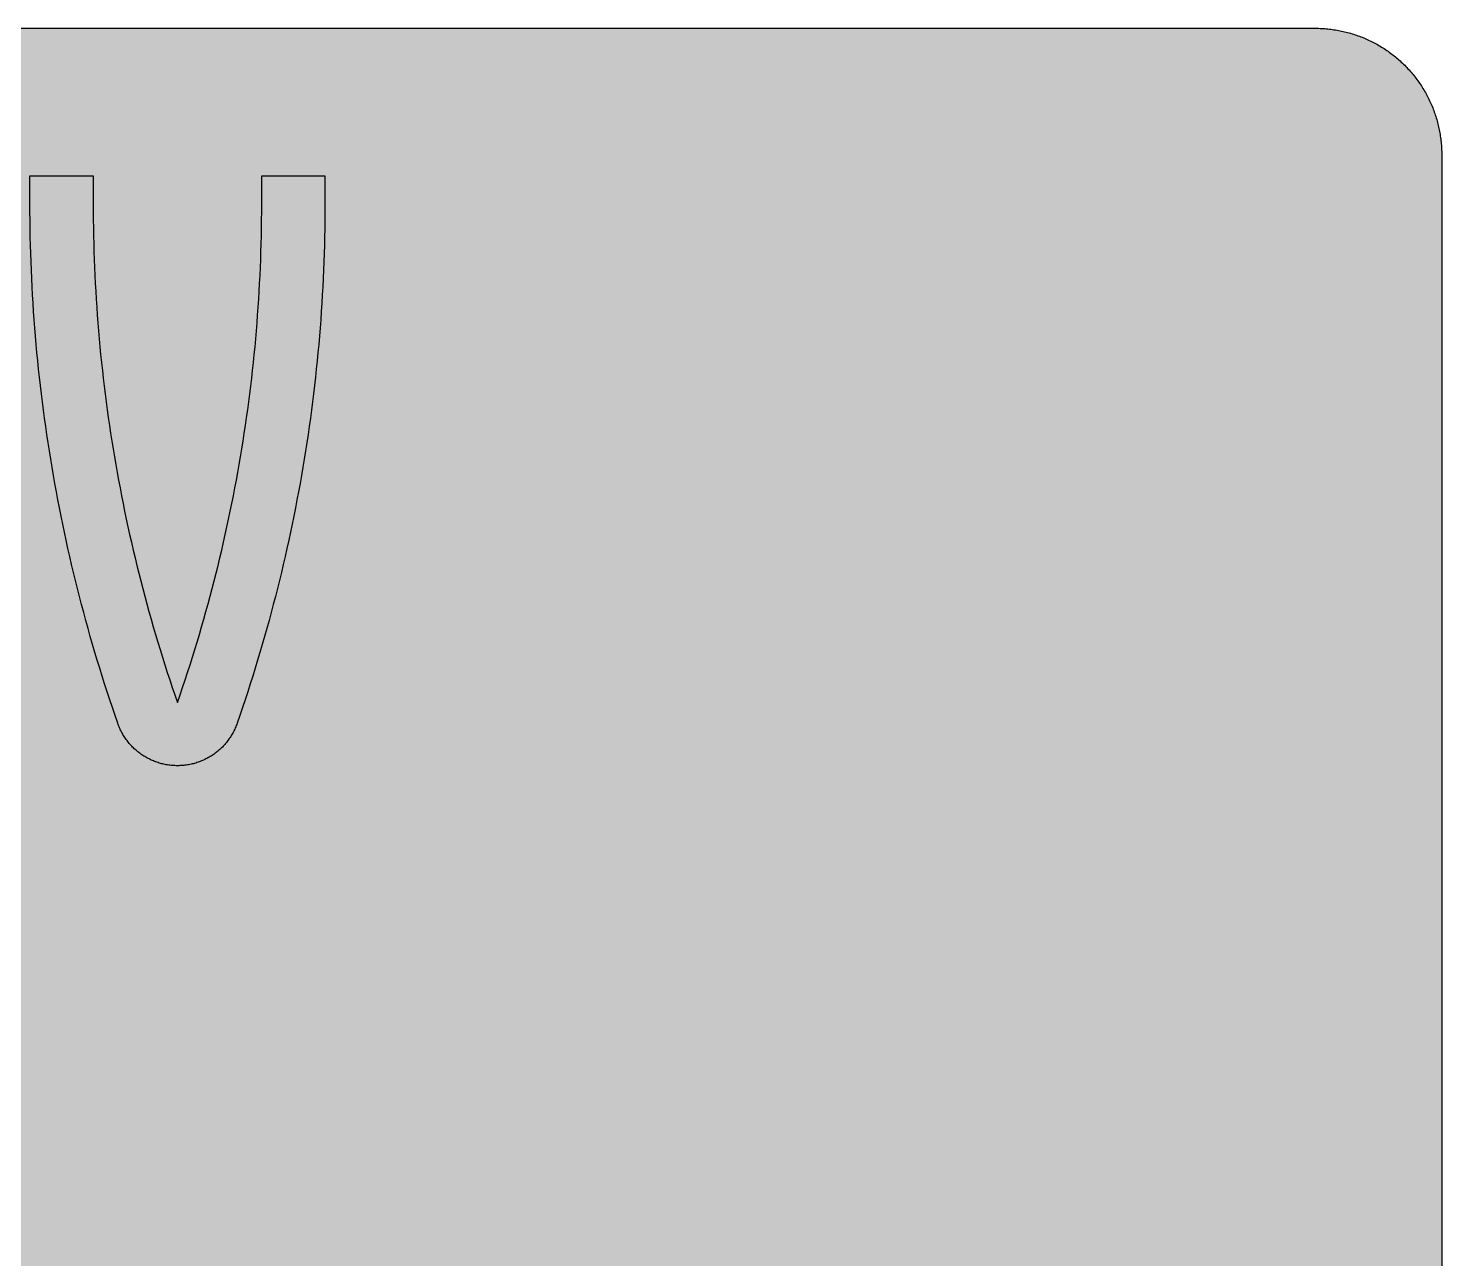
# Model space of a CAD drawing. Header units: millimetres. Extents: x 0 to 423, y 0 to 564.
# Drawn here: x 186.7 to 423.4, y 358.5 to 564.5 of the extents above; entities that cross this region are included whole.
import ezdxf

# ---------------------------------------------------------------- set-up
doc = ezdxf.new("R2010")
doc.units = ezdxf.units.MM

msp = doc.modelspace()

# ---------------------------------------------------------------- hatches: boundary and pattern name
for color, points in [(254, [(21.2189, 0.0537), (20.955, 0.0533), (20.6934, 0.0584), (20.4292, 0.066), (20.1676, 0.0787), (19.906, 0.094), (19.6469, 0.1118), (19.3853, 0.1321), (19.1262, 0.1549), (18.8671, 0.1829), (18.608, 0.2134), (18.349, 0.2464), (18.0924, 0.2845), (17.8359, 0.3251), (17.5793, 0.3683), (17.3253, 0.414), (17.0688, 0.4623), (16.8148, 0.5156), (16.5633, 0.5715), (16.3093, 0.6299), (16.0579, 0.6909), (15.809, 0.7544), (15.56, 0.823), (15.3111, 0.8941), (15.0622, 0.9677), (14.8158, 1.0439), (14.5694, 1.1227), (14.3256, 1.2065), (14.0818, 1.2903), (13.8379, 1.3792), (13.5966, 1.4707), (13.3579, 1.5672), (13.1191, 1.6637), (12.8803, 1.7628), (12.6441, 1.8669), (12.4079, 1.9736), (12.1742, 2.0803), (11.9405, 2.192), (11.7094, 2.3089), (11.4808, 2.4257), (11.2522, 2.5451), (11.0236, 2.6695), (10.7975, 2.794), (10.574, 2.9235), (10.3505, 3.0556), (10.1295, 3.1877), (9.9111, 3.3249), (9.6926, 3.4646), (9.4742, 3.6068), (9.2608, 3.7541), (9.0475, 3.9014), (8.8341, 4.0513), (8.6258, 4.2037), (8.4176, 4.3612), (8.2118, 4.5187), (8.0061, 4.6812), (7.8029, 4.8438), (7.6022, 5.0114), (7.4041, 5.1816), (7.206, 5.3518), (7.0129, 5.527), (6.8174, 5.7048), (6.6269, 5.8826), (6.4389, 6.0655), (6.2509, 6.2509), (6.0655, 6.4389), (5.8852, 6.6269), (5.7048, 6.8174), (5.527, 7.0104), (5.3518, 7.206), (5.1816, 7.4041), (5.0114, 7.6022), (4.8463, 7.8029), (4.6812, 8.0061), (4.5187, 8.2118), (4.3612, 8.4176), (4.2062, 8.6258), (4.0513, 8.8341), (3.9014, 9.0475), (3.7541, 9.2608), (3.6068, 9.4742), (3.4646, 9.6926), (3.3249, 9.9085), (3.1877, 10.1295), (3.0556, 10.3505), (2.9235, 10.574), (2.794, 10.7975), (2.6695, 11.0236), (2.5451, 11.2522), (2.4257, 11.4808), (2.3063, 11.7094), (2.192, 11.9405), (2.0803, 12.1742), (1.971, 12.4079), (1.8669, 12.6441), (1.7628, 12.8803), (1.6637, 13.1191), (1.5646, 13.3579), (1.4707, 13.5966), (1.3792, 13.8379), (1.2903, 14.0818), (1.2065, 14.3256), (1.1227, 14.5694), (1.0439, 14.8158), (0.9652, 15.0622), (0.8915, 15.3111), (0.823, 15.56), (0.7544, 15.809), (0.6883, 16.0604), (0.6274, 16.3119), (0.569, 16.5633), (0.5131, 16.8148), (0.4623, 17.0688), (0.4115, 17.3253), (0.3658, 17.5793), (0.3226, 17.8359), (0.2819, 18.0924), (0.2464, 18.3515), (0.2134, 18.608), (0.1829, 18.8671), (0.1549, 19.1262), (0.1295, 19.3878), (0.1092, 19.6469), (0.0914, 19.9085), (0.0762, 20.1701), (0.066, 20.4318), (0.0584, 20.6934), (0.0533, 20.955), (0.0508, 21.2192), (0.0522, 543.3314), (0.0533, 543.593), (0.0584, 543.8546), (0.066, 544.1188), (0.0762, 544.3804), (0.0914, 544.642), (0.1092, 544.9011), (0.1295, 545.1627), (0.1549, 545.4218), (0.1829, 545.6809), (0.2134, 545.94), (0.2464, 546.1991), (0.2819, 546.4556), (0.3226, 546.7121), (0.3658, 546.9687), (0.4115, 547.2227), (0.4623, 547.4792), (0.5131, 547.7332), (0.569, 547.9847), (0.6274, 548.2387), (0.6883, 548.4876), (0.7544, 548.7391), (0.823, 548.988), (0.8915, 549.2369), (0.9652, 549.4858), (1.0439, 549.7322), (1.1227, 549.9786), (1.2065, 550.2224), (1.2903, 550.4663), (1.3792, 550.7076), (1.4707, 550.9489), (1.5646, 551.1902), (1.6637, 551.4289), (1.7628, 551.6677), (1.8669, 551.9039), (1.971, 552.1401), (2.0803, 552.3738), (2.192, 552.6049), (2.3063, 552.8386), (2.4257, 553.0672), (2.5451, 553.2958), (2.6695, 553.5244), (2.794, 553.7505), (2.9235, 553.974), (3.0556, 554.1975), (3.1877, 554.4185), (3.3249, 554.6369), (3.4646, 554.8554), (3.6068, 555.0738), (3.7541, 555.2872), (3.9014, 555.5005), (4.0513, 555.7114), (4.2062, 555.9222), (4.3612, 556.1305), (4.5187, 556.3362), (4.6812, 556.5419), (4.8463, 556.7451), (5.0114, 556.9458), (5.1816, 557.1439), (5.3518, 557.342), (5.527, 557.5351), (5.7048, 557.7281), (5.8852, 557.9212), (6.0655, 558.1091), (6.2509, 558.2971), (6.4389, 558.4825), (6.6269, 558.6628), (6.8174, 558.8432), (7.0129, 559.021), (7.206, 559.1937), (7.4041, 559.3664), (7.6022, 559.5366), (7.8029, 559.7017), (8.0061, 559.8668), (8.2118, 560.0268), (8.4176, 560.1868), (8.6258, 560.3418), (8.8341, 560.4967), (9.0475, 560.6466), (9.2608, 560.7939), (9.4742, 560.9387), (9.6926, 561.0835), (9.9111, 561.2232), (10.1295, 561.3603), (10.3505, 561.4924), (10.574, 561.6245), (10.7975, 561.754), (11.0236, 561.8785), (11.2522, 562.0029), (11.4808, 562.1223), (11.7094, 562.2392), (11.9405, 562.356), (12.1742, 562.4678), (12.4079, 562.5744), (12.6441, 562.6811), (12.8803, 562.7853), (13.1191, 562.8843), (13.3579, 562.9834), (13.5966, 563.0774), (13.8379, 563.1688), (14.0818, 563.2577), (14.3256, 563.3415), (14.5694, 563.4253), (14.8158, 563.5041), (15.0622, 563.5803), (15.3111, 563.6539), (15.56, 563.7251), (15.809, 563.7936), (16.0579, 563.8571), (16.3093, 563.9206), (16.5633, 563.9791), (16.8148, 564.0349), (17.0688, 564.0857), (17.3253, 564.1365), (17.5793, 564.1823), (17.8359, 564.2254), (18.0924, 564.2635), (18.349, 564.3016), (18.608, 564.3347), (18.8671, 564.3651), (19.1262, 564.3931), (19.3853, 564.4185), (19.6469, 564.4388), (19.906, 564.4566), (20.1676, 564.4718), (20.4292, 564.482), (20.6934, 564.4896), (20.955, 564.4947), (21.2166, 564.4972), (402.2189, 564.4981), (402.4808, 564.4947), (402.7424, 564.4896), (403.0066, 564.482), (403.2682, 564.4718), (403.5298, 564.4566), (403.7889, 564.4388), (404.0505, 564.4185), (404.3096, 564.3931), (404.5687, 564.3651), (404.8277, 564.3347), (405.0868, 564.3016), (405.3434, 564.2635), (405.5999, 564.2254), (405.8564, 564.1823), (406.113, 564.1365), (406.367, 564.0857), (406.621, 564.0349), (406.875, 563.9791), (407.1264, 563.9206), (407.3779, 563.8571), (407.6268, 563.7936), (407.8783, 563.7251), (408.1272, 563.6539), (408.3736, 563.5803), (408.62, 563.5041), (408.8663, 563.4253), (409.1102, 563.3415), (409.354, 563.2577), (409.5979, 563.1688), (409.8392, 563.0774), (410.0805, 562.9834), (410.3192, 562.8843), (410.5554, 562.7853), (410.7942, 562.6811), (411.0279, 562.5744), (411.2616, 562.4678), (411.4952, 562.356), (411.7264, 562.2392), (411.9575, 562.1223), (412.1861, 562.0029), (412.4122, 561.8785), (412.6382, 561.754), (412.8643, 561.6245), (413.0853, 561.4924), (413.3063, 561.3603), (413.5272, 561.2232), (413.7457, 561.0835), (413.9616, 560.9387), (414.1775, 560.7939), (414.3908, 560.6466), (414.6017, 560.4967), (414.8125, 560.3418), (415.0208, 560.1868), (415.2265, 560.0268), (415.4297, 559.8668), (415.6329, 559.7017), (415.8336, 559.5366), (416.0342, 559.3664), (416.2298, 559.1937), (416.4254, 559.021), (416.6184, 558.8432), (416.8089, 558.6628), (416.9994, 558.4825), (417.1848, 558.2971), (417.3703, 558.1091), (417.5531, 557.9212), (417.7335, 557.7281), (417.9087, 557.5351), (418.084, 557.342), (418.2567, 557.1439), (418.4244, 556.9458), (418.592, 556.7451), (418.7546, 556.5419), (418.9171, 556.3362), (419.0746, 556.1305), (419.2321, 555.9222), (419.3845, 555.7114), (419.5369, 555.5005), (419.6842, 555.2872), (419.829, 555.0738), (419.9712, 554.8554), (420.1109, 554.6369), (420.2481, 554.4185), (420.3827, 554.1975), (420.5148, 553.974), (420.6418, 553.7505), (420.7688, 553.5244), (420.8907, 553.2958), (421.0126, 553.0672), (421.1295, 552.8386), (421.2438, 552.6049), (421.3555, 552.3738), (421.4647, 552.1401), (421.5689, 551.9039), (421.673, 551.6677), (421.7746, 551.4289), (421.8711, 551.1902), (421.9651, 550.9489), (422.0566, 550.7076), (422.1455, 550.4663), (422.2318, 550.2224), (422.3131, 549.9786), (422.3918, 549.7322), (422.4706, 549.4858), (422.5442, 549.2369), (422.6128, 548.988), (422.6814, 548.7391), (422.7449, 548.4876), (422.8084, 548.2387), (422.8668, 547.9847), (422.9227, 547.7332), (422.9735, 547.4792), (423.0243, 547.2227), (423.07, 546.9687), (423.1132, 546.7121), (423.1513, 546.4556), (423.1894, 546.1991), (423.2224, 545.94), (423.2529, 545.6809), (423.2808, 545.4218), (423.3037, 545.1627), (423.3266, 544.9011), (423.3443, 544.642), (423.357, 544.3804), (423.3697, 544.1188), (423.3774, 543.8546), (423.3824, 543.593), (423.385, 543.3314), (423.3855, 21.2203), (423.3824, 20.955), (423.3774, 20.6934), (423.3697, 20.4318), (423.357, 20.1701), (423.3443, 19.9085), (423.3266, 19.6469), (423.3037, 19.3878), (423.2808, 19.1262), (423.2529, 18.8671), (423.2224, 18.608), (423.1894, 18.3515), (423.1513, 18.0924), (423.1132, 17.8359), (423.07, 17.5793), (423.0243, 17.3253), (422.9735, 17.0688), (422.9227, 16.8148), (422.8668, 16.5633), (422.8084, 16.3119), (422.7449, 16.0604), (422.6814, 15.809), (422.6128, 15.56), (422.5442, 15.3111), (422.4706, 15.0622), (422.3918, 14.8158), (422.3131, 14.5694), (422.2318, 14.3256), (422.1455, 14.0818), (422.0566, 13.8379), (421.9651, 13.5966), (421.8711, 13.3579), (421.7746, 13.1191), (421.673, 12.8803), (421.5689, 12.6441), (421.4647, 12.4079), (421.3555, 12.1742), (421.2438, 11.9405), (421.1295, 11.7094), (421.0126, 11.4808), (420.8907, 11.2522), (420.7688, 11.0236), (420.6418, 10.7975), (420.5148, 10.574), (420.3827, 10.3505), (420.2481, 10.1295), (420.1109, 9.9085), (419.9712, 9.6926), (419.829, 9.4742), (419.6842, 9.2608), (419.5369, 9.0475), (419.3845, 8.8341), (419.2321, 8.6258), (419.0746, 8.4176), (418.9171, 8.2118), (418.7546, 8.0061), (418.592, 7.8029), (418.4244, 7.6022), (418.2567, 7.4041), (418.084, 7.206), (417.9087, 7.0104), (417.7335, 6.8174), (417.5531, 6.6269), (417.3703, 6.4389), (417.1848, 6.2509), (416.9994, 6.0655), (416.8089, 5.8826), (416.6184, 5.7048), (416.4254, 5.527), (416.2298, 5.3518), (416.0342, 5.1816), (415.8336, 5.0114), (415.6329, 4.8438), (415.4297, 4.6812), (415.2265, 4.5187), (415.0208, 4.3612), (414.8125, 4.2037), (414.6017, 4.0513), (414.3908, 3.9014), (414.1775, 3.7541), (413.9616, 3.6068), (413.7457, 3.4646), (413.5272, 3.3249), (413.3063, 3.1877), (413.0853, 3.0556), (412.8643, 2.9235), (412.6382, 2.794), (412.4122, 2.6695), (412.1861, 2.5451), (411.9575, 2.4257), (411.7264, 2.3089), (411.4952, 2.192), (411.2616, 2.0803), (411.0279, 1.9736), (410.7942, 1.8669), (410.5554, 1.7628), (410.3192, 1.6637), (410.0805, 1.5672), (409.8392, 1.4707), (409.5979, 1.3792), (409.354, 1.2903), (409.1102, 1.2065), (408.8663, 1.1227), (408.62, 1.0439), (408.3736, 0.9677), (408.1272, 0.8941), (407.8783, 0.823), (407.6268, 0.7544), (407.3779, 0.6909), (407.1264, 0.6299), (406.875, 0.5715), (406.621, 0.5156), (406.367, 0.4623), (406.113, 0.414), (405.8564, 0.3683), (405.5999, 0.3251), (405.3434, 0.2845), (405.0868, 0.2464), (404.8277, 0.2134), (404.5687, 0.1829), (404.3096, 0.1549), (404.0505, 0.1321), (403.7889, 0.1118), (403.5298, 0.094), (403.2682, 0.0787), (403.0066, 0.066), (402.7424, 0.0584), (402.4808, 0.0533), (402.2166, 0.0533)]), (59, [(225.83, 539.8036), (236.4133, 539.8036), (236.4133, 535.0905), (236.408, 533.7023), (236.3978, 532.3154), (236.38, 530.9286), (236.3546, 529.5417), (236.3216, 528.1549), (236.281, 526.7706), (236.2352, 525.3838), (236.1794, 523.9995), (236.1184, 522.6152), (236.0498, 521.2309), (235.9736, 519.8491), (235.8898, 518.4673), (235.7984, 517.0856), (235.7018, 515.7038), (235.5952, 514.3246), (235.4834, 512.9454), (235.364, 511.5662), (235.237, 510.1869), (235.1049, 508.8103), (234.9627, 507.4336), (234.8154, 506.0569), (234.6604, 504.6828), (234.4979, 503.3086), (234.3277, 501.937), (234.1499, 500.5654), (233.967, 499.1938), (233.774, 497.8248), (233.5759, 496.4557), (233.3701, 495.0892), (233.1593, 493.7227), (232.9383, 492.3561), (232.7123, 490.9922), (232.4786, 489.6282), (232.2373, 488.2667), (231.9884, 486.9078), (231.7318, 485.5489), (231.4702, 484.19), (231.201, 482.8337), (230.9241, 481.4773), (230.6396, 480.1235), (230.3501, 478.7722), (230.0529, 477.4209), (229.7455, 476.0722), (229.4357, 474.7235), (229.1156, 473.3773), (228.788, 472.0336), (228.4552, 470.6899), (228.1149, 469.3488), (227.7669, 468.0077), (227.4138, 466.6717), (227.0531, 465.3331), (226.6848, 463.9996), (226.3089, 462.6661), (225.9254, 461.3351), (225.5368, 460.0067), (225.138, 458.6783), (224.7367, 457.3524), (224.3252, 456.0291), (223.9061, 454.7083), (223.4819, 453.3875), (223.0501, 452.0692), (222.6132, 450.7535), (222.1662, 449.4403), (221.7141, 448.1271), (221.6429, 447.929), (221.5667, 447.7334), (221.488, 447.5404), (221.4067, 447.3473), (221.3204, 447.1568), (221.2315, 446.9689), (221.14, 446.7835), (221.0435, 446.6006), (220.9444, 446.4202), (220.8428, 446.2424), (220.7362, 446.0672), (220.6269, 445.8919), (220.5152, 445.7217), (220.4009, 445.5541), (220.2815, 445.3865), (220.1596, 445.2239), (220.0351, 445.0639), (219.9081, 444.9039), (219.7786, 444.7489), (219.6465, 444.5965), (219.5119, 444.4441), (219.3722, 444.2968), (219.2325, 444.152), (219.0877, 444.0123), (218.9429, 443.8726), (218.7931, 443.7355), (218.6407, 443.6034), (218.4883, 443.4713), (218.3308, 443.3443), (218.1733, 443.2198), (218.0133, 443.1005), (217.8507, 442.9811), (217.6856, 442.8668), (217.518, 442.755), (217.3478, 442.6458), (217.1751, 442.5391), (217.0024, 442.4375), (216.8271, 442.3385), (216.6493, 442.2419), (216.469, 442.1505), (216.2886, 442.0616), (216.1057, 441.9752), (215.9203, 441.894), (215.7349, 441.8152), (215.5469, 441.739), (215.3564, 441.6679), (215.1634, 441.6019), (214.9729, 441.5358), (214.7773, 441.4749), (214.5817, 441.419), (214.3836, 441.3656), (214.1855, 441.3148), (213.9874, 441.2691), (213.7842, 441.2285), (213.5835, 441.1904), (213.3803, 441.1548), (213.1746, 441.1243), (212.9688, 441.0989), (212.7631, 441.0761), (212.5548, 441.0583), (212.3465, 441.0431), (212.1383, 441.0329), (211.9274, 441.0278), (211.7166, 441.0253), (211.5058, 441.0278), (211.2975, 441.0329), (211.0867, 441.0431), (210.8784, 441.0583), (210.6727, 441.0761), (210.4669, 441.0989), (210.2612, 441.1243), (210.0555, 441.1548), (209.8523, 441.1904), (209.6516, 441.2285), (209.4484, 441.2691), (209.2503, 441.3148), (209.0522, 441.3656), (208.854, 441.419), (208.6585, 441.4749), (208.4654, 441.5358), (208.2724, 441.6019), (208.0793, 441.6679), (207.8914, 441.739), (207.7034, 441.8152), (207.5155, 441.894), (207.33, 441.9752), (207.1472, 442.0616), (206.9668, 442.1505), (206.7865, 442.2419), (206.6087, 442.3385), (206.4334, 442.4375), (206.2607, 442.5391), (206.088, 442.6458), (205.9203, 442.755), (205.7527, 442.8668), (205.5876, 442.9811), (205.4225, 443.1005), (205.2625, 443.2198), (205.105, 443.3443), (204.9475, 443.4713), (204.7951, 443.6034), (204.6427, 443.7355), (204.4954, 443.8726), (204.3481, 444.0123), (204.2058, 444.152), (204.0636, 444.2968), (203.9264, 444.4441), (203.7893, 444.5965), (203.6572, 444.7489), (203.5277, 444.9039), (203.4007, 445.0639), (203.2762, 445.2239), (203.1543, 445.3865), (203.0349, 445.5541), (202.9206, 445.7217), (202.8088, 445.8919), (202.6996, 446.0672), (202.5929, 446.2424), (202.4913, 446.4202), (202.3923, 446.6006), (202.2958, 446.7835), (202.2043, 446.9689), (202.1154, 447.1568), (202.0291, 447.3473), (201.9478, 447.5404), (201.869, 447.7334), (201.7928, 447.929), (201.7217, 448.1271), (201.2696, 449.4403), (200.8251, 450.7535), (200.3857, 452.0692), (199.9539, 453.3875), (199.5297, 454.7083), (199.1106, 456.0291), (198.7017, 457.3524), (198.2978, 458.6783), (197.9016, 460.0067), (197.5104, 461.3351), (197.1294, 462.6661), (196.7535, 463.9996), (196.3852, 465.3331), (196.022, 466.6717), (195.6689, 468.0077), (195.3209, 469.3488), (194.9806, 470.6899), (194.6478, 472.0336), (194.3202, 473.3773), (194.0027, 474.7235), (193.6902, 476.0722), (193.3854, 477.4209), (193.0857, 478.7722), (192.7962, 480.1235), (192.5117, 481.4773), (192.2348, 482.8337), (191.9656, 484.19), (191.704, 485.5489), (191.4474, 486.9078), (191.1985, 488.2667), (190.9572, 489.6282), (190.7235, 490.9922), (190.4975, 492.3561), (190.2765, 493.7227), (190.0657, 495.0892), (189.8599, 496.4557), (189.6618, 497.8248), (189.4688, 499.1938), (189.2859, 500.5654), (189.1081, 501.937), (188.9379, 503.3086), (188.7753, 504.6828), (188.6204, 506.0569), (188.4731, 507.4336), (188.3308, 508.8103), (188.1988, 510.1869), (188.0718, 511.5662), (187.9524, 512.9454), (187.8406, 514.3246), (187.7339, 515.7038), (187.6374, 517.0856), (187.546, 518.4673), (187.4622, 519.8491), (187.386, 521.2309), (187.3174, 522.6152), (187.2564, 523.9995), (187.2005, 525.3838), (187.1548, 526.7706), (187.1142, 528.1549), (187.0812, 529.5417), (187.0558, 530.9286), (187.038, 532.3154), (187.0278, 533.7023), (187.0227, 535.0891), (187.0244, 539.8036), (197.6078, 539.8036), (197.6078, 535.0905), (197.6095, 533.7581), (197.6196, 532.4246), (197.6374, 531.0937), (197.6628, 529.7627), (197.6933, 528.4318), (197.7314, 527.1033), (197.7771, 525.7724), (197.8304, 524.444), (197.8889, 523.1155), (197.9549, 521.7871), (198.0286, 520.4587), (198.1073, 519.1328), (198.1962, 517.8044), (198.2902, 516.4785), (198.3892, 515.1552), (198.4985, 513.8293), (198.6128, 512.506), (198.7347, 511.1826), (198.8617, 509.8618), (198.9988, 508.541), (199.1411, 507.2202), (199.2884, 505.8994), (199.4459, 504.5812), (199.6084, 503.2629), (199.7786, 501.9472), (199.9564, 500.6289), (200.1393, 499.3157), (200.3298, 498), (200.5254, 496.6894), (200.7311, 495.3762), (200.9419, 494.0656), (201.1604, 492.7549), (201.3839, 491.4468), (201.615, 490.1413), (201.8538, 488.8332), (202.1002, 487.5301), (202.3516, 486.2271), (202.6107, 484.9241), (202.8749, 483.6236), (203.1492, 482.3231), (203.4286, 481.0252), (203.7131, 479.7273), (204.0052, 478.4319), (204.3049, 477.139), (204.6122, 475.8461), (204.9247, 474.5558), (205.2447, 473.2655), (205.5724, 471.9777), (205.9051, 470.6925), (206.2455, 469.4072), (206.5934, 468.1245), (206.9465, 466.8418), (207.3072, 465.5642), (207.6755, 464.2841), (208.0489, 463.009), (208.4299, 461.7339), (208.8159, 460.4614), (209.2122, 459.1914), (209.6135, 457.9214), (210.0199, 456.6564), (210.4339, 455.389), (210.8556, 454.1266), (211.2823, 452.8668), (211.7166, 451.6069), (211.7189, 451.6092), (212.151, 452.8668), (212.5802, 454.1291), (213.0019, 455.3915), (213.4159, 456.6564), (213.8223, 457.9239), (214.2236, 459.1914), (214.6173, 460.4639), (215.0059, 461.7364), (215.3869, 463.009), (215.7603, 464.2866), (216.1286, 465.5642), (216.4893, 466.8444), (216.8423, 468.1245), (217.1903, 469.4072), (217.5307, 470.6925), (217.8634, 471.9777), (218.1911, 473.2655), (218.5111, 474.5558), (218.8235, 475.8461), (219.1309, 477.139), (219.4306, 478.4344), (219.7227, 479.7298), (220.0097, 481.0252), (220.2866, 482.3231), (220.5609, 483.6236), (220.8251, 484.9241), (221.0841, 486.2271), (221.3356, 487.5301), (221.582, 488.8357), (221.8207, 490.1413), (222.0519, 491.4468), (222.2754, 492.7575), (222.4938, 494.0656), (222.7047, 495.3762), (222.9104, 496.6894), (223.106, 498), (223.2965, 499.3157), (223.4794, 500.6289), (223.6572, 501.9472), (223.8273, 503.2629), (223.9899, 504.5812), (224.1448, 505.8994), (224.2947, 507.2202), (224.4369, 508.541), (224.5741, 509.8618), (224.7011, 511.1826), (224.823, 512.506), (224.9373, 513.8293), (225.0465, 515.1552), (225.1456, 516.4785), (225.2396, 517.8044), (225.3259, 519.1328), (225.4072, 520.4587), (225.4809, 521.7871), (225.5469, 523.1155), (225.6053, 524.444), (225.6587, 525.7724), (225.7044, 527.1033), (225.7425, 528.4318), (225.773, 529.7627), (225.7984, 531.0937), (225.8136, 532.4246), (225.8263, 533.7581), (225.8289, 535.0891)])]:
    msp.add_hatch(color=color).paths.add_polyline_path(points)
h = msp.add_hatch(color=59)
h.paths.add_polyline_path([(21.2189, 5.3453), (21.021, 5.3442), (20.8229, 5.3492), (20.6273, 5.3543), (20.4318, 5.3645), (20.2336, 5.3746), (20.0381, 5.3873), (19.8425, 5.4026), (19.6494, 5.4229), (19.4539, 5.4432), (19.2608, 5.4661), (19.0678, 5.4915), (18.8747, 5.5169), (18.6817, 5.5474), (18.4887, 5.5804), (18.2982, 5.6159), (18.1077, 5.6515), (17.9172, 5.6921), (17.7267, 5.7328), (17.5362, 5.776), (17.3482, 5.8217), (17.1602, 5.8699), (16.9723, 5.9207), (16.7869, 5.9741), (16.6014, 6.03), (16.416, 6.0884), (16.2306, 6.1468), (16.0477, 6.2103), (15.8648, 6.2738), (15.6845, 6.3398), (15.5016, 6.4084), (15.3213, 6.4795), (15.1435, 6.5532), (14.9657, 6.6269), (14.7879, 6.7056), (14.6101, 6.7843), (14.4348, 6.8656), (14.2596, 6.9494), (14.0868, 7.0358), (13.9141, 7.1247), (13.7439, 7.2136), (13.5712, 7.305), (13.4036, 7.4016), (13.2359, 7.4981), (13.0683, 7.5946), (12.9007, 7.6962), (12.7356, 7.7978), (12.573, 7.9045), (12.4104, 8.0112), (12.2504, 8.1204), (12.0904, 8.2296), (11.9304, 8.3439), (11.7729, 8.4582), (11.618, 8.575), (11.463, 8.6944), (11.3081, 8.8163), (11.1582, 8.9383), (11.0058, 9.0627), (10.856, 9.1897), (10.7086, 9.3193), (10.5639, 9.4513), (10.4191, 9.5834), (10.2743, 9.718), (10.1321, 9.8552), (9.9924, 9.9924), (9.8527, 10.1346), (9.718, 10.2743), (9.5834, 10.4191), (9.4488, 10.5639), (9.3193, 10.7112), (9.1897, 10.8585), (9.0627, 11.0058), (8.9383, 11.1582), (8.8138, 11.3106), (8.6944, 11.463), (8.575, 11.618), (8.4582, 11.7729), (8.3439, 11.9304), (8.2296, 12.0904), (8.1178, 12.2504), (8.0112, 12.4104), (7.9019, 12.573), (7.7978, 12.7381), (7.6962, 12.9007), (7.5946, 13.0683), (7.4955, 13.2359), (7.399, 13.4036), (7.305, 13.5712), (7.2136, 13.7439), (7.1222, 13.9141), (7.0358, 14.0868), (6.9494, 14.2596), (6.8656, 14.4348), (6.7843, 14.6101), (6.7031, 14.7879), (6.6269, 14.9657), (6.5507, 15.1435), (6.477, 15.3213), (6.4084, 15.5016), (6.3398, 15.6845), (6.2713, 15.8648), (6.2078, 16.0477), (6.1468, 16.2331), (6.0858, 16.416), (6.03, 16.6014), (5.9741, 16.7869), (5.9207, 16.9748), (5.8699, 17.1602), (5.8217, 17.3482), (5.776, 17.5362), (5.7302, 17.7267), (5.6896, 17.9172), (5.6515, 18.1077), (5.6134, 18.2982), (5.5778, 18.4887), (5.5474, 18.6817), (5.5169, 18.8747), (5.4889, 19.0678), (5.4635, 19.2608), (5.4407, 19.4539), (5.4204, 19.6494), (5.4026, 19.845), (5.3873, 20.0406), (5.3721, 20.2362), (5.3619, 20.4318), (5.3543, 20.6273), (5.3467, 20.8255), (5.3442, 21.021), (5.3416, 21.2192), (5.3439, 543.3314), (5.3442, 543.527), (5.3467, 543.7251), (5.3543, 543.9207), (5.3619, 544.1163), (5.3721, 544.3144), (5.3873, 544.51), (5.4026, 544.703), (5.4204, 544.8986), (5.4407, 545.0942), (5.4635, 545.2872), (5.4889, 545.4802), (5.5169, 545.6733), (5.5474, 545.8663), (5.5778, 546.0594), (5.6134, 546.2499), (5.6515, 546.4404), (5.6896, 546.6309), (5.7302, 546.8214), (5.776, 547.0119), (5.8217, 547.1998), (5.8699, 547.3878), (5.9207, 547.5732), (5.9741, 547.7612), (6.03, 547.9466), (6.0858, 548.132), (6.1468, 548.3149), (6.2078, 548.5003), (6.2713, 548.6832), (6.3398, 548.8635), (6.4084, 549.0464), (6.477, 549.2242), (6.5507, 549.4045), (6.6269, 549.5823), (6.7031, 549.7601), (6.7843, 549.9379), (6.8656, 550.1132), (6.9494, 550.2885), (7.0358, 550.4612), (7.1222, 550.6339), (7.2136, 550.8041), (7.305, 550.9743), (7.399, 551.1444), (7.4955, 551.3121), (7.5946, 551.4797), (7.6962, 551.6474), (7.7978, 551.8099), (7.9019, 551.975), (8.0112, 552.1376), (8.1178, 552.2976), (8.2296, 552.4576), (8.3439, 552.6176), (8.4582, 552.7751), (8.575, 552.9301), (8.6944, 553.085), (8.8138, 553.2399), (8.9383, 553.3898), (9.0627, 553.5422), (9.1897, 553.6895), (9.3193, 553.8394), (9.4488, 553.9842), (9.5834, 554.1289), (9.718, 554.2737), (9.8527, 554.416), (9.9924, 554.5557), (10.1321, 554.6954), (10.2743, 554.83), (10.4191, 554.9646), (10.5639, 555.0992), (10.7086, 555.2288), (10.856, 555.3583), (11.0058, 555.4853), (11.1582, 555.6098), (11.3081, 555.7317), (11.463, 555.8536), (11.618, 555.973), (11.7729, 556.0898), (11.9304, 556.2041), (12.0904, 556.3184), (12.2504, 556.4276), (12.4104, 556.5369), (12.573, 556.6435), (12.7356, 556.7502), (12.9007, 556.8518), (13.0683, 556.9534), (13.2359, 557.0525), (13.4036, 557.149), (13.5712, 557.243), (13.7439, 557.3344), (13.9141, 557.4259), (14.0868, 557.5122), (14.2596, 557.5986), (14.4348, 557.6824), (14.6101, 557.7637), (14.7879, 557.845), (14.9657, 557.9212), (15.1435, 557.9974), (15.3213, 558.0685), (15.5016, 558.1396), (15.6845, 558.2082), (15.8648, 558.2742), (16.0477, 558.3403), (16.2306, 558.4012), (16.416, 558.4622), (16.6014, 558.5181), (16.7869, 558.5739), (16.9723, 558.6273), (17.1602, 558.6781), (17.3482, 558.7263), (17.5362, 558.7721), (17.7267, 558.8152), (17.9172, 558.8584), (18.1077, 558.8965), (18.2982, 558.9346), (18.4887, 558.9676), (18.6817, 559.0007), (18.8747, 559.0311), (19.0678, 559.0591), (19.2608, 559.0845), (19.4539, 559.1073), (19.6494, 559.1277), (19.8425, 559.1454), (20.0381, 559.1607), (20.2336, 559.1759), (20.4318, 559.1861), (20.6273, 559.1937), (20.8229, 559.2013), (21.021, 559.2039), (21.2166, 559.2064), (402.2189, 559.2064), (402.4147, 559.2039), (402.6129, 559.2013), (402.8084, 559.1937), (403.004, 559.1861), (403.2021, 559.1759), (403.3977, 559.1607), (403.5933, 559.1454), (403.7863, 559.1277), (403.9819, 559.1073), (404.175, 559.0845), (404.368, 559.0591), (404.5636, 559.0311), (404.7541, 559.0007), (404.9471, 558.9676), (405.1376, 558.9346), (405.3307, 558.8965), (405.5212, 558.8584), (405.7091, 558.8152), (405.8996, 558.7721), (406.0876, 558.7263), (406.2755, 558.6781), (406.4635, 558.6273), (406.6489, 558.5739), (406.8343, 558.5181), (407.0198, 558.4622), (407.2052, 558.4012), (407.3881, 558.3403), (407.5709, 558.2742), (407.7538, 558.2082), (407.9342, 558.1396), (408.1145, 558.0685), (408.2923, 557.9974), (408.4726, 557.9212), (408.6504, 557.845), (408.8257, 557.7637), (409.001, 557.6824), (409.1762, 557.5986), (409.3489, 557.5122), (409.5217, 557.4259), (409.6944, 557.3344), (409.8646, 557.243), (410.0347, 557.149), (410.2024, 557.0525), (410.37, 556.9534), (410.5351, 556.8518), (410.7002, 556.7502), (410.8628, 556.6435), (411.0253, 556.5369), (411.1879, 556.4276), (411.3479, 556.3184), (411.5054, 556.2041), (411.6629, 556.0898), (411.8178, 555.973), (411.9728, 555.8536), (412.1277, 555.7317), (412.2801, 555.6098), (412.43, 555.4853), (412.5798, 555.3583), (412.7271, 555.2288), (412.8719, 555.0992), (413.0167, 554.9646), (413.1615, 554.83), (413.3037, 554.6954), (413.4434, 554.5557), (413.5831, 554.416), (413.7177, 554.2737), (413.8524, 554.1289), (413.987, 553.9842), (414.1165, 553.8394), (414.2461, 553.6895), (414.3731, 553.5422), (414.4975, 553.3898), (414.622, 553.2399), (414.7414, 553.085), (414.8607, 552.9301), (414.9776, 552.7751), (415.0944, 552.6176), (415.2062, 552.4576), (415.3179, 552.2976), (415.4272, 552.1376), (415.5338, 551.975), (415.638, 551.8099), (415.7396, 551.6474), (415.8412, 551.4797), (415.9402, 551.3121), (416.0368, 551.1444), (416.1307, 550.9743), (416.2222, 550.8041), (416.3136, 550.6339), (416.4025, 550.4612), (416.4863, 550.2885), (416.5702, 550.1132), (416.6514, 549.9379), (416.7327, 549.7601), (416.8089, 549.5823), (416.8851, 549.4045), (416.9588, 549.2242), (417.0274, 549.0464), (417.0959, 548.8635), (417.1645, 548.6832), (417.228, 548.5003), (417.289, 548.3149), (417.3499, 548.132), (417.4058, 547.9466), (417.4617, 547.7612), (417.515, 547.5732), (417.5658, 547.3878), (417.6141, 547.1998), (417.6598, 547.0119), (417.703, 546.8214), (417.7462, 546.6309), (417.7843, 546.4404), (417.8224, 546.2499), (417.8554, 546.0594), (417.8884, 545.8663), (417.9189, 545.6733), (417.9468, 545.4802), (417.9722, 545.2872), (417.9951, 545.0942), (418.0154, 544.8986), (418.0332, 544.703), (418.0484, 544.51), (418.0611, 544.3144), (418.0738, 544.1163), (418.0815, 543.9207), (418.0865, 543.7251), (418.0916, 543.527), (418.0916, 543.3314), (418.0939, 21.2203), (418.0916, 21.021), (418.0865, 20.8255), (418.0815, 20.6273), (418.0738, 20.4318), (418.0611, 20.2362), (418.0484, 20.0406), (418.0332, 19.845), (418.0154, 19.6494), (417.9951, 19.4539), (417.9722, 19.2608), (417.9468, 19.0678), (417.9189, 18.8747), (417.8884, 18.6817), (417.8554, 18.4887), (417.8224, 18.2982), (417.7843, 18.1077), (417.7462, 17.9172), (417.703, 17.7267), (417.6598, 17.5362), (417.6141, 17.3482), (417.5658, 17.1602), (417.515, 16.9748), (417.4617, 16.7869), (417.4058, 16.6014), (417.3499, 16.416), (417.289, 16.2331), (417.228, 16.0477), (417.1645, 15.8648), (417.0959, 15.6845), (417.0274, 15.5016), (416.9588, 15.3213), (416.8851, 15.1435), (416.8089, 14.9657), (416.7327, 14.7879), (416.6514, 14.6101), (416.5702, 14.4348), (416.4863, 14.2596), (416.4025, 14.0868), (416.3136, 13.9141), (416.2222, 13.7439), (416.1307, 13.5712), (416.0368, 13.4036), (415.9402, 13.2359), (415.8412, 13.0683), (415.7396, 12.9007), (415.638, 12.7381), (415.5338, 12.573), (415.4272, 12.4104), (415.3179, 12.2504), (415.2062, 12.0904), (415.0944, 11.9304), (414.9776, 11.7729), (414.8607, 11.618), (414.7414, 11.463), (414.622, 11.3106), (414.4975, 11.1582), (414.3731, 11.0058), (414.2461, 10.8585), (414.1165, 10.7112), (413.987, 10.5639), (413.8524, 10.4191), (413.7177, 10.2743), (413.5831, 10.1346), (413.4434, 9.9924), (413.3037, 9.8552), (413.1615, 9.718), (413.0167, 9.5834), (412.8719, 9.4513), (412.7271, 9.3193), (412.5798, 9.1897), (412.43, 9.0627), (412.2801, 8.9383), (412.1277, 8.8163), (411.9728, 8.6944), (411.8178, 8.575), (411.6629, 8.4582), (411.5054, 8.3439), (411.3479, 8.2296), (411.1879, 8.1204), (411.0253, 8.0112), (410.8628, 7.9045), (410.7002, 7.7978), (410.5351, 7.6962), (410.37, 7.5946), (410.2024, 7.4981), (410.0347, 7.4016), (409.8646, 7.305), (409.6944, 7.2136), (409.5217, 7.1247), (409.3489, 7.0358), (409.1762, 6.9494), (409.001, 6.8656), (408.8257, 6.7843), (408.6504, 6.7056), (408.4726, 6.6269), (408.2923, 6.5532), (408.1145, 6.4795), (407.9342, 6.4084), (407.7538, 6.3398), (407.5709, 6.2738), (407.3881, 6.2103), (407.2052, 6.1468), (407.0198, 6.0884), (406.8343, 6.03), (406.6489, 5.9741), (406.4635, 5.9207), (406.2755, 5.8699), (406.0876, 5.8217), (405.8996, 5.776), (405.7091, 5.7328), (405.5212, 5.6921), (405.3307, 5.6515), (405.1376, 5.6159), (404.9471, 5.5804), (404.7541, 5.5474), (404.5636, 5.5169), (404.368, 5.4915), (404.175, 5.4661), (403.9819, 5.4432), (403.7863, 5.4229), (403.5933, 5.4026), (403.3977, 5.3873), (403.2021, 5.3746), (403.004, 5.3645), (402.8084, 5.3543), (402.6129, 5.3492), (402.4147, 5.3442), (402.2166, 5.3442)])
h.paths.add_polyline_path([(21.2189, 12.4009), (20.9906, 12.4028), (20.7645, 12.4104), (20.5384, 12.4257), (20.3149, 12.446), (20.0939, 12.4714), (19.8755, 12.5019), (19.6571, 12.5374), (19.4412, 12.5781), (19.2253, 12.6263), (19.0144, 12.6771), (18.8036, 12.733), (18.5953, 12.7965), (18.3896, 12.8626), (18.1864, 12.9337), (17.9832, 13.0124), (17.7851, 13.0937), (17.5895, 13.1775), (17.3939, 13.269), (17.2034, 13.3655), (17.0155, 13.4645), (16.8275, 13.5687), (16.6446, 13.6754), (16.4643, 13.7897), (16.2865, 13.9065), (16.1138, 14.0259), (15.941, 14.1503), (15.7734, 14.2799), (15.6083, 14.4145), (15.4457, 14.5491), (15.2883, 14.6914), (15.1333, 14.8336), (14.9809, 14.9835), (14.8336, 15.1333), (14.6888, 15.2883), (14.5491, 15.4483), (14.412, 15.6083), (14.2799, 15.7734), (14.1503, 15.941), (14.0259, 16.1138), (13.904, 16.2865), (13.7871, 16.4643), (13.6754, 16.6446), (13.5661, 16.83), (13.462, 17.0155), (13.3629, 17.2034), (13.269, 17.3939), (13.1775, 17.5895), (13.0912, 17.7851), (13.0099, 17.9857), (12.9337, 18.1864), (12.8626, 18.3896), (12.794, 18.5953), (12.733, 18.8036), (12.6771, 19.0144), (12.6238, 19.2278), (12.5781, 19.4412), (12.5349, 19.6571), (12.4993, 19.8755), (12.4689, 20.0965), (12.4435, 20.3175), (12.4231, 20.541), (12.4104, 20.7645), (12.4003, 20.9906), (12.3977, 21.2192), (12.3994, 543.3314), (12.4003, 543.5575), (12.4104, 543.7835), (12.4231, 544.0096), (12.4435, 544.2306), (12.4689, 544.4541), (12.4993, 544.6725), (12.5349, 544.891), (12.5781, 545.1069), (12.6238, 545.3228), (12.6771, 545.5336), (12.733, 545.7444), (12.794, 545.9527), (12.8626, 546.1584), (12.9337, 546.3616), (13.0099, 546.5648), (13.0912, 546.7629), (13.1775, 546.9585), (13.269, 547.1541), (13.3629, 547.3446), (13.462, 547.5326), (13.5661, 547.7205), (13.6754, 547.9034), (13.7871, 548.0837), (13.904, 548.2615), (14.0259, 548.4343), (14.1503, 548.607), (14.2799, 548.7746), (14.412, 548.9397), (14.5491, 549.1023), (14.6888, 549.2598), (14.8336, 549.4147), (14.9809, 549.5671), (15.1333, 549.7144), (15.2883, 549.8592), (15.4457, 549.9989), (15.6083, 550.1361), (15.7734, 550.2681), (15.941, 550.3977), (16.1138, 550.5221), (16.2865, 550.6441), (16.4643, 550.7609), (16.6446, 550.8727), (16.8275, 550.9819), (17.0155, 551.086), (17.2034, 551.1851), (17.3939, 551.2791), (17.5895, 551.3705), (17.7851, 551.4569), (17.9832, 551.5381), (18.1864, 551.6143), (18.3896, 551.6855), (18.5953, 551.754), (18.8036, 551.815), (19.0144, 551.8709), (19.2253, 551.9242), (19.4412, 551.9699), (19.6571, 552.0106), (19.8755, 552.0487), (20.0939, 552.0792), (20.3149, 552.1046), (20.5384, 552.1249), (20.7645, 552.1376), (20.9906, 552.1477), (21.2166, 552.1503), (402.2189, 552.1509), (402.4452, 552.1477), (402.6713, 552.1376), (402.8973, 552.1249), (403.1183, 552.1046), (403.3418, 552.0792), (403.5603, 552.0487), (403.7787, 552.0106), (403.9946, 551.9699), (404.2105, 551.9242), (404.4213, 551.8709), (404.6322, 551.815), (404.8404, 551.754), (405.0462, 551.6855), (405.2494, 551.6143), (405.4526, 551.5381), (405.6507, 551.4569), (405.8463, 551.3705), (406.0419, 551.2791), (406.2324, 551.1851), (406.4229, 551.086), (406.6083, 550.9819), (406.7912, 550.8727), (406.9715, 550.7609), (407.1493, 550.6441), (407.3246, 550.5221), (407.4947, 550.3977), (407.6624, 550.2681), (407.8275, 550.1361), (407.99, 549.9989), (408.1475, 549.8592), (408.3025, 549.7144), (408.4549, 549.5671), (408.6022, 549.4147), (408.747, 549.2598), (408.8867, 549.1023), (409.0238, 548.9397), (409.1559, 548.7746), (409.2854, 548.607), (409.4099, 548.4343), (409.5318, 548.2615), (409.6487, 548.0837), (409.7604, 547.9034), (409.8696, 547.7205), (409.9738, 547.5326), (410.0728, 547.3446), (410.1668, 547.1541), (410.2583, 546.9585), (410.3446, 546.7629), (410.4259, 546.5648), (410.5021, 546.3616), (410.5732, 546.1584), (410.6418, 545.9527), (410.7028, 545.7444), (410.7586, 545.5336), (410.812, 545.3228), (410.8577, 545.1069), (410.8983, 544.891), (410.9364, 544.6725), (410.9669, 544.4541), (410.9923, 544.2306), (411.0101, 544.0096), (411.0253, 543.7835), (411.033, 543.5575), (411.038, 543.3314), (411.0383, 21.2203), (411.033, 20.9906), (411.0253, 20.7645), (411.0101, 20.541), (410.9923, 20.3175), (410.9669, 20.0965), (410.9364, 19.8755), (410.8983, 19.6571), (410.8577, 19.4412), (410.812, 19.2278), (410.7586, 19.0144), (410.7028, 18.8036), (410.6418, 18.5953), (410.5732, 18.3896), (410.5021, 18.1864), (410.4259, 17.9857), (410.3446, 17.7851), (410.2583, 17.5895), (410.1668, 17.3939), (410.0728, 17.2034), (409.9738, 17.0155), (409.8696, 16.83), (409.7604, 16.6446), (409.6487, 16.4643), (409.5318, 16.2865), (409.4099, 16.1138), (409.2854, 15.941), (409.1559, 15.7734), (409.0238, 15.6083), (408.8867, 15.4483), (408.747, 15.2883), (408.6022, 15.1333), (408.4549, 14.9835), (408.3025, 14.8336), (408.1475, 14.6914), (407.99, 14.5491), (407.8275, 14.4145), (407.6624, 14.2799), (407.4947, 14.1503), (407.3246, 14.0259), (407.1493, 13.9065), (406.9715, 13.7897), (406.7912, 13.6754), (406.6083, 13.5687), (406.4229, 13.4645), (406.2324, 13.3655), (406.0419, 13.269), (405.8463, 13.1775), (405.6507, 13.0937), (405.4526, 13.0124), (405.2494, 12.9337), (405.0462, 12.8626), (404.8404, 12.7965), (404.6322, 12.733), (404.4213, 12.6771), (404.2105, 12.6263), (403.9946, 12.5781), (403.7787, 12.5374), (403.5603, 12.5019), (403.3418, 12.4714), (403.1183, 12.446), (402.8973, 12.4257), (402.6713, 12.4104), (402.4452, 12.4028), (402.2166, 12.4003)], flags=16)

# ---------------------------------------------------------------- linework, layer by layer
at = {"color": 254}
msp.add_lwpolyline([(21.2166, 564.4972), (402.2189, 564.4981), (402.4808, 564.4947), (402.7424, 564.4896), (403.0066, 564.482), (403.2682, 564.4718), (403.5298, 564.4566), (403.7889, 564.4388), (404.0505, 564.4185), (404.3096, 564.3931), (404.5687, 564.3651), (404.8277, 564.3347), (405.0868, 564.3016), (405.3434, 564.2635), (405.5999, 564.2254), (405.8564, 564.1823), (406.113, 564.1365), (406.367, 564.0857), (406.621, 564.0349), (406.875, 563.9791), (407.1264, 563.9206), (407.3779, 563.8571), (407.6268, 563.7936), (407.8783, 563.7251), (408.1272, 563.6539), (408.3736, 563.5803), (408.62, 563.5041), (408.8663, 563.4253), (409.1102, 563.3415), (409.354, 563.2577), (409.5979, 563.1688), (409.8392, 563.0774), (410.0805, 562.9834), (410.3192, 562.8843), (410.5554, 562.7853), (410.7942, 562.6811), (411.0279, 562.5744), (411.2616, 562.4678), (411.4952, 562.356), (411.7264, 562.2392), (411.9575, 562.1223), (412.1861, 562.0029), (412.4122, 561.8785), (412.6382, 561.754), (412.8643, 561.6245), (413.0853, 561.4924), (413.3063, 561.3603), (413.5272, 561.2232), (413.7457, 561.0835), (413.9616, 560.9387), (414.1775, 560.7939), (414.3908, 560.6466), (414.6017, 560.4967), (414.8125, 560.3418), (415.0208, 560.1868), (415.2265, 560.0268), (415.4297, 559.8668), (415.6329, 559.7017), (415.8336, 559.5366), (416.0342, 559.3664), (416.2298, 559.1937), (416.4254, 559.021), (416.6184, 558.8432), (416.8089, 558.6628), (416.9994, 558.4825), (417.1848, 558.2971), (417.3703, 558.1091), (417.5531, 557.9212), (417.7335, 557.7281), (417.9087, 557.5351), (418.084, 557.342), (418.2567, 557.1439), (418.4244, 556.9458), (418.592, 556.7451), (418.7546, 556.5419), (418.9171, 556.3362), (419.0746, 556.1305), (419.2321, 555.9222), (419.3845, 555.7114), (419.5369, 555.5005), (419.6842, 555.2872), (419.829, 555.0738), (419.9712, 554.8554), (420.1109, 554.6369), (420.2481, 554.4185), (420.3827, 554.1975), (420.5148, 553.974), (420.6418, 553.7505), (420.7688, 553.5244), (420.8907, 553.2958), (421.0126, 553.0672), (421.1295, 552.8386), (421.2438, 552.6049), (421.3555, 552.3738), (421.4647, 552.1401), (421.5689, 551.9039), (421.673, 551.6677), (421.7746, 551.4289), (421.8711, 551.1902), (421.9651, 550.9489), (422.0566, 550.7076), (422.1455, 550.4663), (422.2318, 550.2224), (422.3131, 549.9786), (422.3918, 549.7322), (422.4706, 549.4858), (422.5442, 549.2369), (422.6128, 548.988), (422.6814, 548.7391), (422.7449, 548.4876), (422.8084, 548.2387), (422.8668, 547.9847), (422.9227, 547.7332), (422.9735, 547.4792), (423.0243, 547.2227), (423.07, 546.9687), (423.1132, 546.7121), (423.1513, 546.4556), (423.1894, 546.1991), (423.2224, 545.94), (423.2529, 545.6809), (423.2808, 545.4218), (423.3037, 545.1627), (423.3266, 544.9011), (423.3443, 544.642), (423.357, 544.3804), (423.3697, 544.1188), (423.3774, 543.8546), (423.3824, 543.593), (423.385, 543.3314), (423.3855, 21.2203)], dxfattribs=at)
at = {"color": 59}
msp.add_lwpolyline([(225.83, 539.8036), (236.4133, 539.8036), (236.4133, 535.0905), (236.408, 533.7023), (236.3978, 532.3154), (236.38, 530.9286), (236.3546, 529.5417), (236.3216, 528.1549), (236.281, 526.7706), (236.2352, 525.3838), (236.1794, 523.9995), (236.1184, 522.6152), (236.0498, 521.2309), (235.9736, 519.8491), (235.8898, 518.4673), (235.7984, 517.0856), (235.7018, 515.7038), (235.5952, 514.3246), (235.4834, 512.9454), (235.364, 511.5662), (235.237, 510.1869), (235.1049, 508.8103), (234.9627, 507.4336), (234.8154, 506.0569), (234.6604, 504.6828), (234.4979, 503.3086), (234.3277, 501.937), (234.1499, 500.5654), (233.967, 499.1938), (233.774, 497.8248), (233.5759, 496.4557), (233.3701, 495.0892), (233.1593, 493.7227), (232.9383, 492.3561), (232.7123, 490.9922), (232.4786, 489.6282), (232.2373, 488.2667), (231.9884, 486.9078), (231.7318, 485.5489), (231.4702, 484.19), (231.201, 482.8337), (230.9241, 481.4773), (230.6396, 480.1235), (230.3501, 478.7722), (230.0529, 477.4209), (229.7455, 476.0722), (229.4357, 474.7235), (229.1156, 473.3773), (228.788, 472.0336), (228.4552, 470.6899), (228.1149, 469.3488), (227.7669, 468.0077), (227.4138, 466.6717), (227.0531, 465.3331), (226.6848, 463.9996), (226.3089, 462.6661), (225.9254, 461.3351), (225.5368, 460.0067), (225.138, 458.6783), (224.7367, 457.3524), (224.3252, 456.0291), (223.9061, 454.7083), (223.4819, 453.3875), (223.0501, 452.0692), (222.6132, 450.7535), (222.1662, 449.4403), (221.7141, 448.1271), (221.6429, 447.929), (221.5667, 447.7334), (221.488, 447.5404), (221.4067, 447.3473), (221.3204, 447.1568), (221.2315, 446.9689), (221.14, 446.7835), (221.0435, 446.6006), (220.9444, 446.4202), (220.8428, 446.2424), (220.7362, 446.0672), (220.6269, 445.8919), (220.5152, 445.7217), (220.4009, 445.5541), (220.2815, 445.3865), (220.1596, 445.2239), (220.0351, 445.0639), (219.9081, 444.9039), (219.7786, 444.7489), (219.6465, 444.5965), (219.5119, 444.4441), (219.3722, 444.2968), (219.2325, 444.152), (219.0877, 444.0123), (218.9429, 443.8726), (218.7931, 443.7355), (218.6407, 443.6034), (218.4883, 443.4713), (218.3308, 443.3443), (218.1733, 443.2198), (218.0133, 443.1005), (217.8507, 442.9811), (217.6856, 442.8668), (217.518, 442.755), (217.3478, 442.6458), (217.1751, 442.5391), (217.0024, 442.4375), (216.8271, 442.3385), (216.6493, 442.2419), (216.469, 442.1505), (216.2886, 442.0616), (216.1057, 441.9752), (215.9203, 441.894), (215.7349, 441.8152), (215.5469, 441.739), (215.3564, 441.6679), (215.1634, 441.6019), (214.9729, 441.5358), (214.7773, 441.4749), (214.5817, 441.419), (214.3836, 441.3656), (214.1855, 441.3148), (213.9874, 441.2691), (213.7842, 441.2285), (213.5835, 441.1904), (213.3803, 441.1548), (213.1746, 441.1243), (212.9688, 441.0989), (212.7631, 441.0761), (212.5548, 441.0583), (212.3465, 441.0431), (212.1383, 441.0329), (211.9274, 441.0278), (211.7166, 441.0253), (211.5058, 441.0278), (211.2975, 441.0329), (211.0867, 441.0431), (210.8784, 441.0583), (210.6727, 441.0761), (210.4669, 441.0989), (210.2612, 441.1243), (210.0555, 441.1548), (209.8523, 441.1904), (209.6516, 441.2285), (209.4484, 441.2691), (209.2503, 441.3148), (209.0522, 441.3656), (208.854, 441.419), (208.6585, 441.4749), (208.4654, 441.5358), (208.2724, 441.6019), (208.0793, 441.6679), (207.8914, 441.739), (207.7034, 441.8152), (207.5155, 441.894), (207.33, 441.9752), (207.1472, 442.0616), (206.9668, 442.1505), (206.7865, 442.2419), (206.6087, 442.3385), (206.4334, 442.4375), (206.2607, 442.5391), (206.088, 442.6458), (205.9203, 442.755), (205.7527, 442.8668), (205.5876, 442.9811), (205.4225, 443.1005), (205.2625, 443.2198), (205.105, 443.3443), (204.9475, 443.4713), (204.7951, 443.6034), (204.6427, 443.7355), (204.4954, 443.8726), (204.3481, 444.0123), (204.2058, 444.152), (204.0636, 444.2968), (203.9264, 444.4441), (203.7893, 444.5965), (203.6572, 444.7489), (203.5277, 444.9039), (203.4007, 445.0639), (203.2762, 445.2239), (203.1543, 445.3865), (203.0349, 445.5541), (202.9206, 445.7217), (202.8088, 445.8919), (202.6996, 446.0672), (202.5929, 446.2424), (202.4913, 446.4202), (202.3923, 446.6006), (202.2958, 446.7835), (202.2043, 446.9689), (202.1154, 447.1568), (202.0291, 447.3473), (201.9478, 447.5404), (201.869, 447.7334), (201.7928, 447.929), (201.7217, 448.1271), (201.2696, 449.4403), (200.8251, 450.7535), (200.3857, 452.0692), (199.9539, 453.3875), (199.5297, 454.7083), (199.1106, 456.0291), (198.7017, 457.3524), (198.2978, 458.6783), (197.9016, 460.0067), (197.5104, 461.3351), (197.1294, 462.6661), (196.7535, 463.9996), (196.3852, 465.3331), (196.022, 466.6717), (195.6689, 468.0077), (195.3209, 469.3488), (194.9806, 470.6899), (194.6478, 472.0336), (194.3202, 473.3773), (194.0027, 474.7235), (193.6902, 476.0722), (193.3854, 477.4209), (193.0857, 478.7722), (192.7962, 480.1235), (192.5117, 481.4773), (192.2348, 482.8337), (191.9656, 484.19), (191.704, 485.5489), (191.4474, 486.9078), (191.1985, 488.2667), (190.9572, 489.6282), (190.7235, 490.9922), (190.4975, 492.3561), (190.2765, 493.7227), (190.0657, 495.0892), (189.8599, 496.4557), (189.6618, 497.8248), (189.4688, 499.1938), (189.2859, 500.5654), (189.1081, 501.937), (188.9379, 503.3086), (188.7753, 504.6828), (188.6204, 506.0569), (188.4731, 507.4336), (188.3308, 508.8103), (188.1988, 510.1869), (188.0718, 511.5662), (187.9524, 512.9454), (187.8406, 514.3246), (187.7339, 515.7038), (187.6374, 517.0856), (187.546, 518.4673), (187.4622, 519.8491), (187.386, 521.2309), (187.3174, 522.6152), (187.2564, 523.9995), (187.2005, 525.3838), (187.1548, 526.7706), (187.1142, 528.1549), (187.0812, 529.5417), (187.0558, 530.9286), (187.038, 532.3154), (187.0278, 533.7023), (187.0227, 535.0891), (187.0244, 539.8036), (197.6078, 539.8036), (197.6078, 535.0905), (197.6095, 533.7581), (197.6196, 532.4246), (197.6374, 531.0937), (197.6628, 529.7627), (197.6933, 528.4318), (197.7314, 527.1033), (197.7771, 525.7724), (197.8304, 524.444), (197.8889, 523.1155), (197.9549, 521.7871), (198.0286, 520.4587), (198.1073, 519.1328), (198.1962, 517.8044), (198.2902, 516.4785), (198.3892, 515.1552), (198.4985, 513.8293), (198.6128, 512.506), (198.7347, 511.1826), (198.8617, 509.8618), (198.9988, 508.541), (199.1411, 507.2202), (199.2884, 505.8994), (199.4459, 504.5812), (199.6084, 503.2629), (199.7786, 501.9472), (199.9564, 500.6289), (200.1393, 499.3157), (200.3298, 498), (200.5254, 496.6894), (200.7311, 495.3762), (200.9419, 494.0656), (201.1604, 492.7549), (201.3839, 491.4468), (201.615, 490.1413), (201.8538, 488.8332), (202.1002, 487.5301), (202.3516, 486.2271), (202.6107, 484.9241), (202.8749, 483.6236), (203.1492, 482.3231), (203.4286, 481.0252), (203.7131, 479.7273), (204.0052, 478.4319), (204.3049, 477.139), (204.6122, 475.8461), (204.9247, 474.5558), (205.2447, 473.2655), (205.5724, 471.9777), (205.9051, 470.6925), (206.2455, 469.4072), (206.5934, 468.1245), (206.9465, 466.8418), (207.3072, 465.5642), (207.6755, 464.2841), (208.0489, 463.009), (208.4299, 461.7339), (208.8159, 460.4614), (209.2122, 459.1914), (209.6135, 457.9214), (210.0199, 456.6564), (210.4339, 455.389), (210.8556, 454.1266), (211.2823, 452.8668), (211.7166, 451.6069), (211.7189, 451.6092), (212.151, 452.8668), (212.5802, 454.1291), (213.0019, 455.3915), (213.4159, 456.6564), (213.8223, 457.9239), (214.2236, 459.1914), (214.6173, 460.4639), (215.0059, 461.7364), (215.3869, 463.009), (215.7603, 464.2866), (216.1286, 465.5642), (216.4893, 466.8444), (216.8423, 468.1245), (217.1903, 469.4072), (217.5307, 470.6925), (217.8634, 471.9777), (218.1911, 473.2655), (218.5111, 474.5558), (218.8235, 475.8461), (219.1309, 477.139), (219.4306, 478.4344), (219.7227, 479.7298), (220.0097, 481.0252), (220.2866, 482.3231), (220.5609, 483.6236), (220.8251, 484.9241), (221.0841, 486.2271), (221.3356, 487.5301), (221.582, 488.8357), (221.8207, 490.1413), (222.0519, 491.4468), (222.2754, 492.7575), (222.4938, 494.0656), (222.7047, 495.3762), (222.9104, 496.6894), (223.106, 498), (223.2965, 499.3157), (223.4794, 500.6289), (223.6572, 501.9472), (223.8273, 503.2629), (223.9899, 504.5812), (224.1448, 505.8994), (224.2947, 507.2202), (224.4369, 508.541), (224.5741, 509.8618), (224.7011, 511.1826), (224.823, 512.506), (224.9373, 513.8293), (225.0465, 515.1552), (225.1456, 516.4785), (225.2396, 517.8044), (225.3259, 519.1328), (225.4072, 520.4587), (225.4809, 521.7871), (225.5469, 523.1155), (225.6053, 524.444), (225.6587, 525.7724), (225.7044, 527.1033), (225.7425, 528.4318), (225.773, 529.7627), (225.7984, 531.0937), (225.8136, 532.4246), (225.8263, 533.7581), (225.8289, 535.0891), (225.83, 539.8036)], dxfattribs=at)

doc.saveas('drawing.dxf')
